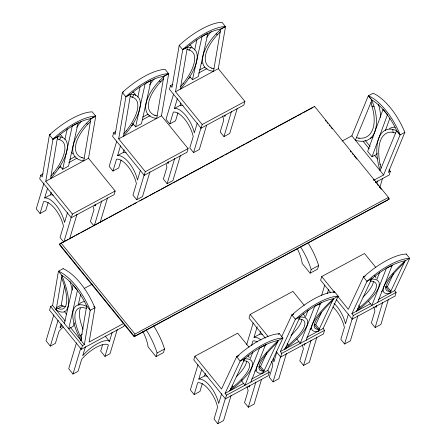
<?xml version="1.0" encoding="UTF-8"?>
<svg xmlns="http://www.w3.org/2000/svg" width="446" height="446" viewBox="0 0 446 446"><rect width="100%" height="100%" fill="white"/><g stroke="black" fill="none" stroke-linecap="round" stroke-linejoin="round"><path stroke-width="0.67" d="M65.239 321.053L52.606 305.493L58.448 271.185L63.209 268.62M56.268 308.203L55.995 309.808A42.994 14.222 62.8 0 0 61.838 275.5M56.14 309.853L61.983 275.544L58.448 271.185A44.165 19.25 61.7 0 1 90.215 310.305L84.366 344.613L82.415 345.667L81.317 349.318L49.556 310.199L50.649 306.553L52.606 305.493M56.977 307.35L61.269 305.142L64.525 286.037M80.832 340.259L86.675 305.95A40.491 17.65 61.7 0 0 77.414 290.324L73.094 285.005A40.491 17.65 61.7 0 0 61.983 275.544M81.105 340.75L81.384 339.105M93.799 306.285L94.976 307.734L89.133 342.049L123.776 323.372M43.145 173.868L40.77 175.15L39.677 178.796L71.288 217.732L72.386 214.08L45.76 181.293L52.968 139.263L49.434 134.909L50.621 134.268M71.288 217.732L114.07 194.673L115.163 191.022L88.537 158.235L95.745 116.205L92.21 111.851A44.165 15.872 -39.1 0 0 49.434 134.909L42.219 176.934L40.77 175.15M115.481 131.765L113.697 132.73L112.604 136.376L144.22 175.311L145.312 171.66L118.686 138.873L125.895 96.843L122.36 92.489L123.553 91.848M144.22 175.311L186.997 152.253L188.089 148.602L161.463 115.809L168.677 73.785L165.137 69.431A44.165 15.872 -39.1 0 0 122.36 92.489L115.152 134.514L113.697 132.73M170.534 85.599L169.441 89.25L201.057 128.18L243.834 105.122L244.926 101.471L218.3 68.684L225.514 26.654L221.974 22.3A44.165 15.872 -39.1 0 0 179.197 45.358L171.989 87.388L170.534 85.599L172.914 84.316M201.057 128.18L202.15 124.529L175.523 91.742L182.737 49.718L179.197 45.358M64.887 139.492L67.285 128.665M62.691 169.279L72.28 125.956L78.15 122.789L68.567 166.113L62.691 169.279L60.071 166.23M137.814 97.072L140.061 86.92M135.623 126.859L145.206 83.536L151.083 80.369L141.494 123.693L135.623 126.859L132.562 123.302M194.651 49.946L196.898 39.789M192.46 79.728L202.044 36.405L207.92 33.238L198.331 76.561L192.46 79.728L189.834 76.679M64.369 323.45L73.094 285.005L77.453 290.374L68.734 328.819L73.423 326.137L74.187 322.765M78.167 305.231L80.614 294.438M388.46 197.405L134.971 334.048L134.157 336.769L60.243 245.746L59.496 244.135L314.547 106.382L388.46 197.405L389.207 199.011L387.646 200.12L134.157 336.769M44.02 182.966L36.254 208.845L40.017 213.483L45.799 210.367L48.174 202.439M40.017 213.483L43.585 201.598A20.098 8.758 61.7 0 1 63.46 226.072L60.032 237.506L63.795 242.139L71.243 217.314M67.48 212.67L64.547 222.448A20.098 8.758 61.7 0 0 44.672 197.968L47.605 188.195M44.672 197.968L50.454 194.852L51.229 192.271M69.576 239.028L77.024 214.203M53.793 314.948L46.027 340.828L50.32 346.113L55.388 343.381L58.956 331.495A20.098 7.22 -39.1 0 1 63.304 326.918M50.32 346.113L58.086 320.234M95.466 204.697L95.082 205.991A20.098 8.758 61.7 0 0 94.808 204.842M61.208 323.991L60.043 327.871A20.098 7.22 -39.1 0 1 62.089 325.569M116.746 141.209L109.181 166.425L112.944 171.063L118.725 167.947L121.106 160.019M94.39 225.475L101.755 200.917M112.944 171.063L116.512 159.177A20.098 8.758 61.7 0 1 136.387 183.652L132.958 195.086L136.721 199.719L142.503 196.602L149.951 171.777M140.412 170.249L137.474 180.028A20.098 8.758 61.7 0 0 117.599 155.548L120.531 145.775M100.172 222.359L107.536 197.807M117.599 155.548L123.38 152.432L124.155 149.845M76.467 342.868L68.701 368.747L72.993 374.032L78.061 371.301L81.629 359.415A20.098 7.22 -39.1 0 1 108.395 344.987L104.966 356.415L100.673 351.13L102.58 344.78M72.993 374.032L80.759 348.153M85.454 346.665L82.716 355.791A20.098 7.22 -39.1 0 1 109.482 341.357L112.219 332.237M136.721 199.719L144.169 174.893M173.583 94.078L166.018 119.294L169.781 123.932L175.562 120.816L177.943 112.888M169.781 123.932L173.349 112.046A20.098 8.758 61.7 0 1 193.224 136.526L189.795 147.955L193.558 152.593L199.34 149.477L206.593 125.304M197.249 123.124L194.317 132.897A20.098 8.758 61.7 0 0 174.436 108.417L177.369 98.644M174.436 108.417L180.217 105.301L180.797 103.366M117.287 329.51L110.034 353.684L104.966 356.415M168.588 161.63L168.008 163.57A20.098 8.758 61.7 0 0 167.741 162.422M124.44 324.543L123.893 326.366L81.317 349.318M166.152 164.29A20.098 8.758 61.7 0 1 166.921 167.194L163.353 179.08L167.116 183.719L174.681 158.497M180.463 155.381L172.897 180.602L167.116 183.719M193.558 152.593L201.007 127.768M225.236 115.146L224.845 116.439A20.098 8.758 61.7 0 0 224.578 115.297M142.837 331.484A25.227 10.999 61.7 0 1 148.128 346.916L156.011 356.622L157.098 352.998A44.505 19.401 61.7 0 0 146.182 329.856M222.599 115.966A20.098 8.758 61.7 0 1 223.758 120.069L220.19 131.949L223.953 136.588L231.519 111.372M153.636 325.836A44.505 19.401 61.7 0 1 164.552 348.978L163.465 352.602L156.011 356.622M237.3 108.255L229.735 133.471L223.953 136.588M249.03 347.172L237.679 333.195L194.902 356.254L193.804 359.905L225.42 398.835L268.197 375.777L269.295 372.126L267.84 370.342L282.937 338.023L279.397 333.664L278.209 334.31M197.952 364.733L190.386 389.949L194.149 394.587L199.931 391.471L202.306 383.549M194.149 394.587L197.712 382.701A20.098 8.758 61.7 0 1 217.592 407.181L214.024 419.067L217.787 423.7L223.569 420.584L231.134 395.368M221.612 393.779L218.679 403.552A20.098 8.758 61.7 0 0 198.799 379.072L201.737 369.299M198.799 379.072L204.58 375.956L205.355 373.374M304.272 305.359L292.922 291.383L250.145 314.441L249.046 318.093L265.292 338.096M217.787 423.7L225.353 398.484M225.42 398.835L226.518 395.189L269.295 372.126M246.621 344.819L253.194 322.921M251.566 345.511L252.954 340.889A20.098 8.758 61.7 0 1 257.348 341.926M260.927 339.947A20.098 8.758 61.7 0 0 254.042 337.26L257.175 326.834M254.042 337.26L259.823 334.143L260.598 331.562M249.598 385.801L249.208 387.095A20.098 8.758 61.7 0 0 248.94 385.952M246.961 386.621A20.098 8.758 61.7 0 1 248.121 390.724L244.559 402.61L248.322 407.243L255.887 382.027M261.467 379.574L254.103 404.126L248.322 407.243M276.855 351.966L273.922 361.739A20.098 8.758 61.7 0 0 273.153 358.835M271.67 361.266A20.098 8.758 61.7 0 1 272.835 365.369L269.267 377.255L273.03 381.887L280.595 356.672M276.269 351.615L280.662 357.023L281.76 353.371L324.537 330.313L323.082 328.529L338.18 296.211L334.639 291.851L333.452 292.498M297.22 248.606A25.227 10.999 61.7 0 1 302.221 263.48L310.104 273.186L311.191 269.562A44.505 19.401 61.7 0 0 301 247.575M286.377 353.555L278.811 378.771L273.03 381.887M308.454 243.555A44.505 19.401 61.7 0 1 318.645 265.543L317.558 269.172L310.104 273.186M375.839 267.472L364.488 253.495L321.711 276.553L320.618 280.205L330.715 292.637M305.036 343.342L304.451 345.282A20.098 8.758 61.7 0 0 304.183 344.139M321.577 295.653L324.76 285.033M302.204 344.808A20.098 8.758 61.7 0 1 303.364 348.911L299.801 360.797L303.564 365.43L311.13 340.214M327.37 293.507L328.546 289.599M316.911 337.098L309.346 362.314L303.564 365.43M324.537 330.313L323.439 333.965L280.662 357.023M376.775 183.462L377.556 180.853M379.814 187.493L382.601 178.205M389.04 169.753L390.322 171.336L389.23 174.988L375.85 182.202M348.421 314.079L345.488 323.852A20.098 8.758 61.7 0 0 334.026 303.369M332.939 306.993A20.098 8.758 61.7 0 1 344.401 327.481L340.833 339.367L344.602 344L352.167 318.784M336.423 299.667L352.228 319.135L353.327 315.484L396.104 292.425L394.654 290.641L409.746 258.323L406.211 253.964M357.948 315.668L350.378 340.883L344.602 344M376.602 305.454L376.023 307.394A20.098 8.758 61.7 0 0 375.749 306.251M373.77 306.92A20.098 8.758 61.7 0 1 374.935 311.024L371.367 322.91L375.131 327.542L382.696 302.327M388.477 299.21L380.912 324.426L375.131 327.542M396.104 292.425L395.011 296.077L352.228 319.135M372.02 156.758L387.451 114.694L383.086 109.326L367.66 151.389L372.02 156.758L376.602 154.439L377.076 153.145M385.383 130.494L389.899 118.201M242.111 379.524L241.604 380.806L244.993 385.227L259.561 348.036L265.381 344.903A40.491 14.551 -39.1 0 1 278.17 340.588L282.937 338.023A44.165 15.872 -39.1 0 0 240.16 361.082L225.063 393.4L226.518 395.189M250.145 359.002L252.91 351.95M250.869 382.06L265.437 344.87L259.561 348.036A40.491 14.551 -39.1 0 0 244.921 358.517L240.16 361.082L236.62 356.728L239 355.44M305.387 317.19L308.153 310.137M306.112 340.248L320.68 303.057L314.804 306.224A40.491 14.551 -39.1 0 0 300.164 316.699L295.403 319.269L280.305 351.587L281.76 353.371M376.954 279.302L379.719 272.25M377.678 302.36L392.246 265.169L386.375 268.336A40.491 14.551 -39.1 0 0 371.73 278.811L366.969 281.381L351.877 313.7L353.327 315.484M342.115 141.081L351.838 135.84L368.301 95.806L373.062 93.242A44.165 19.25 61.7 0 1 404.829 132.356L388.371 172.39L390.322 171.336M373.882 180.201L383.605 174.96L400.068 134.926L404.829 132.356M236.62 356.728L221.528 389.046L194.902 356.254M243.717 360.34L244.419 358.829A42.994 13.073 -33 0 1 229.852 390.757M229.829 390.83L244.921 358.517M260.503 366.489L264.127 370.86L262.644 371.027L259.02 366.657L260.503 366.489L266.892 352.819M263.079 372.906L278.17 340.588M263.887 371.373L263.162 372.923A43.1 10.765 -39.7 0 1 278.259 340.605M277.997 341.162L277.479 342.277L274.803 344.998A39.772 9.935 -39.7 0 0 262.644 371.027M281.705 336.663L291.862 314.915L293.652 313.951M284.57 349.335L285.039 348.326M285.072 349.017L300.164 316.699M319.369 329.048L317.887 329.215L314.263 324.844L315.746 324.677L321.549 312.245M318.321 331.094L333.413 298.775L338.18 296.211A44.165 15.872 -39.1 0 0 295.403 319.269L291.862 314.915M319.13 329.561L318.405 331.11A43.1 10.765 -39.7 0 1 333.502 298.792L332.722 300.465L330.046 303.185A39.772 9.935 -39.7 0 0 317.887 329.215M365.218 276.063L363.429 277.027L348.337 309.34L337.862 296.439M371 279.631L370.292 281.147L372.009 281.225A39.739 12.087 -33 0 1 359.827 307.3L357.631 309M356.638 311.13L371.73 278.811M385.45 287.001L387.318 286.789L393.411 273.738M389.888 293.206L404.985 260.888L409.746 258.323A44.165 15.872 -39.1 0 0 366.969 281.381L363.429 277.027M387.318 286.789L390.941 291.16L389.977 293.223A43.1 10.765 -39.7 0 1 405.068 260.904M404.812 261.462L404.288 262.577L401.612 265.298A39.772 9.935 -39.7 0 0 389.458 291.327L385.835 286.956M314.313 106.778L314.547 106.382M52.968 139.263L57.735 136.699L61.046 137.028L59.463 139.598L57.361 138.868M125.895 96.843L130.661 94.279L133.973 94.608L132.395 97.178L130.288 96.448M182.737 49.718L187.498 47.148L190.816 47.477L189.232 50.052L187.125 49.322M50.983 176.042L53.782 172.719M123.91 133.622L126.709 130.299M180.747 86.491L183.551 83.168M90.895 118.664L95.661 116.099A44.165 15.872 -39.1 0 0 52.879 139.158L57.646 136.588A40.491 14.551 -39.1 0 1 90.895 118.664L83.776 160.8A42.994 19.953 -38.5 0 1 86.362 123.375L90.984 118.775L95.745 116.205M90.532 121.396L87.55 124.373L86.362 123.375M163.821 76.244L168.588 73.679A44.165 15.872 -39.1 0 0 125.811 96.737L130.572 94.167A40.491 14.551 -39.1 0 1 163.821 76.244L156.702 118.38A42.994 19.953 -38.5 0 1 159.289 80.955L163.911 76.355L168.677 73.785M163.465 78.975L160.476 81.947L159.289 80.955M220.664 29.118L225.425 26.548A44.165 15.872 -39.1 0 0 182.648 49.606L187.409 47.042A40.491 14.551 -39.1 0 1 220.664 29.118L213.539 71.248A42.994 19.953 -38.5 0 1 216.126 33.824L220.748 29.224L225.514 26.654M220.302 31.844L217.314 34.821L216.126 33.824M230.27 389.129L233.018 387A39.739 12.087 -33 0 0 245.2 360.925L243.477 360.847M285.512 347.317L288.261 345.187A39.739 12.087 -33 0 0 300.442 319.113L298.72 319.035L299.662 317.017A42.994 13.073 -33 0 1 285.094 348.945M81.479 338.559L79.996 335.587L82.242 334.06M199.602 69.927L204.97 67.039M188.24 78.624L190.654 77.32M198.515 73.088L206.977 68.522M175.523 91.742L218.3 68.684M142.765 117.058L148.133 114.165M131.403 125.755L133.817 124.451M142.285 119.89L150.14 115.653M69.838 159.478L75.201 156.591M58.471 168.175L60.89 166.871M68.751 162.634L77.214 158.074M118.686 138.873L161.463 115.809M45.76 181.293L88.537 158.235M202.15 124.529L244.926 101.471M145.312 171.66L188.089 148.602M72.386 214.08L115.163 191.022M63.17 242.156L59.496 244.135L134.391 336.373L389.207 199.011L388.332 197.935M64.397 241.492L68.071 239.513M69.297 238.85L74.805 235.878M76.032 235.22L79.706 233.241M80.932 232.578L91.346 226.964M92.573 226.306L107.887 218.049M109.108 217.392L121.975 210.456M123.196 209.793L124.423 209.135M125.649 208.477L126.876 207.814M128.097 207.156L131.776 205.171M132.997 204.513L136.677 202.529M139.737 200.878L143.411 198.899M144.638 198.241L148.312 196.257M149.538 195.599L155.052 192.627M156.278 191.964L159.952 189.985M161.179 189.321L171.587 183.713M172.814 183.05L188.128 174.793M189.355 174.135L204.669 165.879M205.89 165.221L218.757 158.285M219.978 157.628L223.658 155.643M224.879 154.985L228.558 153M229.779 152.342L235.293 149.371M236.519 148.708L240.193 146.728M241.42 146.071L245.094 144.086M246.32 143.428L251.834 140.457M253.055 139.793L256.734 137.814M257.955 137.151L268.369 131.542M269.596 130.879L296.545 116.35M297.772 115.692L301.446 113.708M302.672 113.05L313.086 107.436M371.958 100.099L368.418 95.745A44.165 19.25 61.7 0 1 400.185 134.865L396.65 130.505A40.491 17.65 61.7 0 0 371.958 100.099L355.378 140.195A43.1 23.075 60.4 0 0 373.977 106.215L371.841 100.166L368.301 95.806M84.11 288.512L92.01 284.253M396.65 130.505L380.07 170.606A42.994 21.096 68 0 1 392.775 129.362L396.527 130.572L400.068 134.926M94.976 307.734L90.215 310.305L86.675 305.95M311.191 269.562L318.645 265.543M157.098 352.998L164.552 348.978M293.139 314.38L291.952 315.021A44.165 15.872 -39.1 0 1 334.729 291.963M364.711 276.492L363.518 277.133A44.165 15.872 -39.1 0 1 406.295 254.075M238.493 355.869L236.709 356.833A44.165 15.872 -39.1 0 1 279.486 333.775M309.948 329.343L311.76 328.368M381.514 291.455L382.724 290.809M280.305 351.587L298.976 341.524M306.837 337.288L323.082 328.529M351.877 313.7L370.542 303.637M378.403 299.4L394.654 290.641M254.705 371.156L255.915 370.509M225.063 393.4L243.733 383.337M251.594 379.1L267.84 370.342M56.363 307.668L58.013 308.532L62.919 306.006A39.739 13.146 62.8 0 0 65.451 306.647M373.977 106.215L372.198 106.728L370.988 102.234M389.458 291.327L390.941 291.16M86.647 308.214L84.701 307.952A39.772 14.935 55.7 0 0 79.996 335.587M211.594 68.154L213.991 68.628M154.756 115.285L157.154 115.759M81.83 157.706L84.222 158.179M356.426 137.641L359.225 138.277M395.502 133.07L393.077 132.289L392.775 129.362M61.269 305.142L63.254 306.179M315.746 324.677L318.968 328.563M364.973 140.116L370.102 146.439M363.172 141.365L369.238 148.83M374.434 155.236L377.467 158.966M351.838 135.84L383.605 174.96M325.262 120.258L326.137 121.34M327.013 122.416L327.888 123.497M329.204 125.114L330.079 126.196M330.954 127.272L332.27 128.888M350.227 151.004L351.102 152.086M352.418 153.703L353.293 154.784M354.169 155.86L356.8 159.099M373.441 179.593L374.317 180.675M375.192 181.751L376.073 182.832M377.383 184.449L378.258 185.525M379.133 186.606L381.324 189.305M187.409 47.042L180.29 89.172A43.1 17.662 -45.4 0 0 190.816 47.477M321.711 276.553L334.372 292.141M130.572 94.167L123.453 136.303A43.1 17.662 -45.4 0 0 133.973 94.608M250.145 314.441L268.04 336.479M57.646 136.588L50.521 178.723A43.1 17.662 -45.4 0 0 61.046 137.028M93.771 225.62L90.426 221.5L93.989 209.614A20.098 8.758 61.7 0 0 93.225 206.71M61.057 243.025L134.971 334.048M105.189 336.072L109.482 341.357M64.369 311.553L66.538 314.218M70.435 327.453L84.366 344.613M50.649 306.553L82.415 345.667M368.418 301.106L371.808 305.527L386.375 268.336L392.19 265.203A40.491 14.551 -39.1 0 1 404.985 260.888M296.846 338.993L300.236 343.414L314.804 306.224L320.624 303.09A40.491 14.551 -39.1 0 1 333.413 298.775M358.69 305.549L359.827 307.3M287.124 343.437L288.261 345.187M232.26 385.835L233.018 387M61.476 277.641L62.73 280.846A39.739 13.146 62.8 0 1 58.013 308.532M380.02 164.039L381.096 168.103M155.158 115.363A39.739 18.437 -38.5 0 1 160.978 81.451M131.944 97.133A39.772 16.296 -45.4 0 1 126.134 130.985M149.605 84.863A42.994 19.953 -38.5 0 1 154.366 78.791M132.852 91.965A43.1 17.662 -45.4 0 1 135.684 95.305M123.38 152.432A20.098 8.758 61.7 0 1 126.196 152.783M82.231 157.784A39.739 18.437 -38.5 0 1 88.046 123.871M59.011 139.553A39.772 16.296 -45.4 0 1 53.208 173.405M72.832 153.77A42.994 19.953 -38.5 0 1 71.566 152.404M76.679 127.288A42.994 19.953 -38.5 0 1 81.44 121.212M59.926 134.385A43.1 17.662 -45.4 0 1 62.507 137.206M50.454 194.852A20.098 8.758 61.7 0 1 53.269 195.203M211.995 68.232A39.739 18.437 -38.5 0 1 217.815 34.32M188.781 50.008A39.772 16.296 -45.4 0 1 182.971 83.854M202.144 63.789A42.994 19.953 -38.5 0 1 201.336 62.853M206.821 37.202A42.994 19.953 -38.5 0 1 211.203 31.66M189.689 44.834A43.1 17.662 -45.4 0 1 192.271 47.655M180.217 105.301A20.098 8.758 61.7 0 1 183.033 105.652M63.092 268.682A44.165 19.25 61.7 0 1 94.859 307.801M83.107 329.326A39.772 14.935 55.7 0 1 80.447 308.141M80.798 340.181A43.1 16.184 55.7 0 1 86.948 306.441M69.966 281.532A42.994 14.222 62.8 0 1 72.319 290.14M79.081 304.428A43.1 16.184 55.7 0 1 84.718 301.669M380.198 164.719A39.739 19.501 68 0 1 393.483 132.417M371.908 105.903A39.772 21.297 60.4 0 1 358.651 138.143M389.564 128.515A42.994 21.096 68 0 1 395.111 127.182M372.99 137.028A43.1 23.075 60.4 0 1 370.264 138.232M378.481 104.442A43.1 23.075 60.4 0 1 380.728 117.493M301.836 319.286A39.739 12.087 -33 0 1 291.015 335.425M259.823 334.143A20.098 8.758 61.7 0 1 262.644 334.494M303.157 313.878A42.994 13.073 -33 0 1 304.585 316.571M319.447 304.73A43.1 10.765 -39.7 0 1 321.711 302.304M373.408 281.398A39.739 12.087 -33 0 1 363.066 297.075M374.294 275.661A42.994 13.073 -33 0 1 376.006 277.975M371.234 279.129A42.994 13.073 -33 0 1 356.666 311.057M391.46 266.357A43.1 10.765 -39.7 0 1 392.357 265.387M246.599 361.098A39.739 12.087 -33 0 1 236.252 376.775M204.58 375.956A20.098 8.758 61.7 0 1 207.401 376.307M247.915 355.691A42.994 13.073 -33 0 1 249.197 357.675M264.645 346.057A43.1 10.765 -39.7 0 1 266.468 344.117"/></g></svg>
